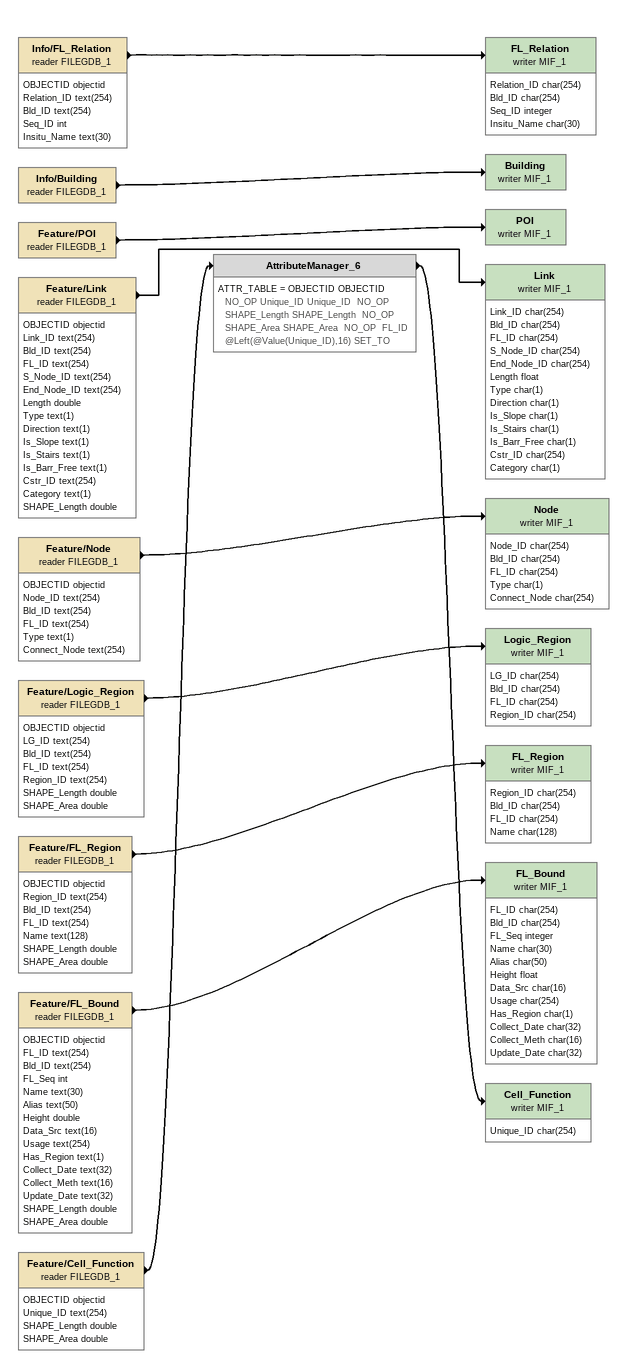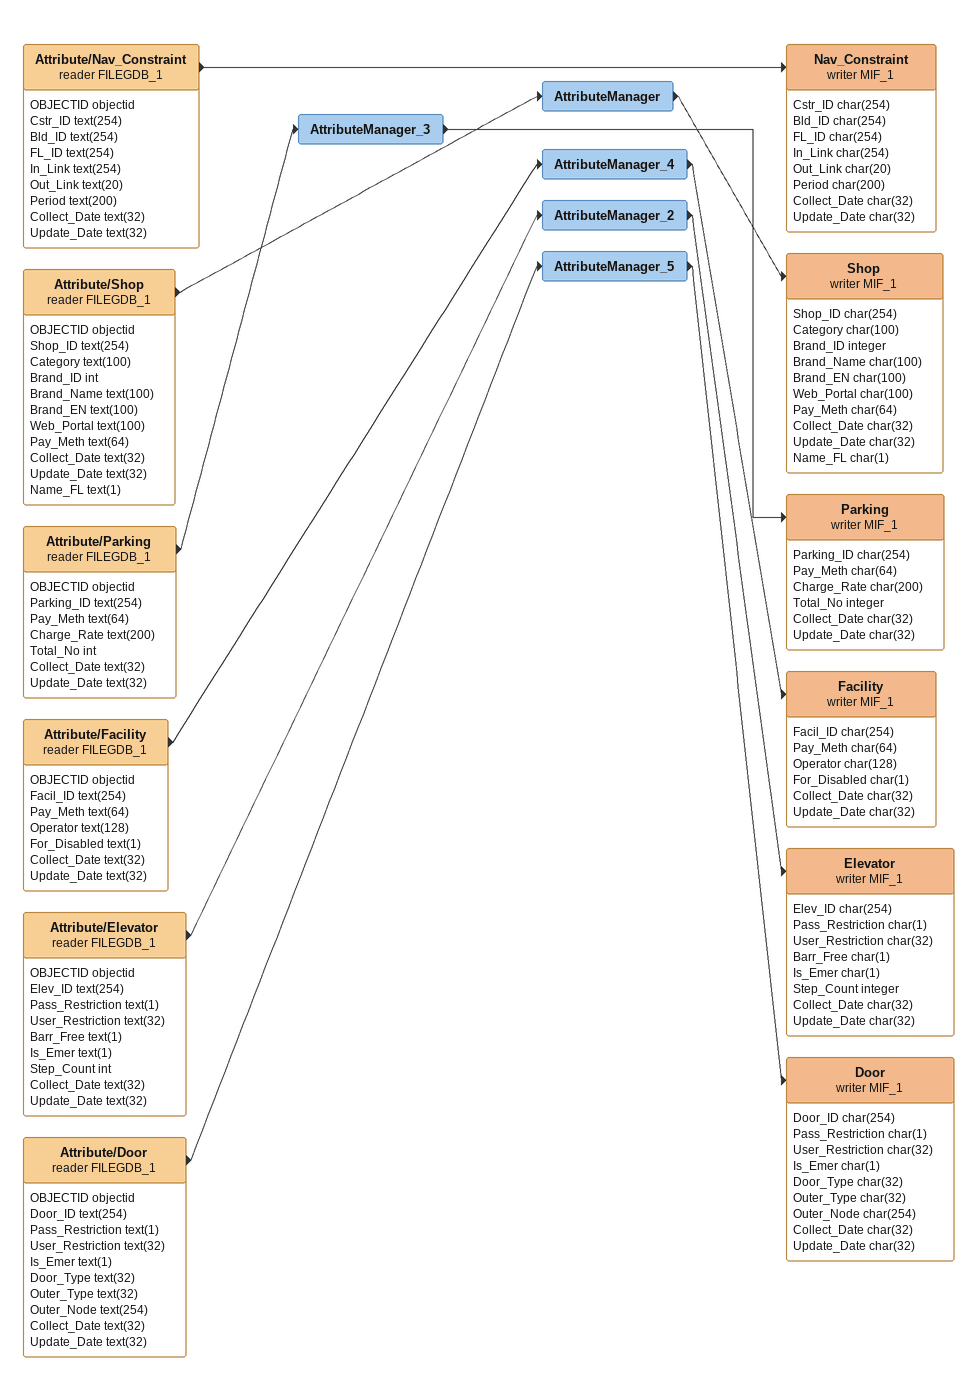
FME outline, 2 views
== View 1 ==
Info/FL_Relation (reader FILEGDB_1)
    attributes: OBJECTID objectid, Relation_ID text(254), Bld_ID text(254), Seq_ID int, Insitu_Name text(30)
    -> FL_Relation (writer MIF_1)
FL_Relation (writer MIF_1)
    attributes: Relation_ID char(254), Bld_ID char(254), Seq_ID integer, Insitu_Name char(30)
Info/Building (reader FILEGDB_1)
    -> Building (writer MIF_1)
Building (writer MIF_1)
Feature/POI (reader FILEGDB_1)
    -> POI (writer MIF_1)
POI (writer MIF_1)
Feature/Link (reader FILEGDB_1)
    attributes: OBJECTID objectid, Link_ID text(254), Bld_ID text(254), FL_ID text(254), S_Node_ID text(254), End_Node_ID text(254), Length double, Type text(1), Direction text(1), Is_Slope text(1), Is_Stairs text(1), Is_Barr_Free text(1), Cstr_ID text(254), Category text(1), SHAPE_Length double
    -> Link (writer MIF_1)
Link (writer MIF_1)
    attributes: Link_ID char(254), Bld_ID char(254), FL_ID char(254), S_Node_ID char(254), End_Node_ID char(254), Length float, Type char(1), Direction char(1), Is_Slope char(1), Is_Stairs char(1), Is_Barr_Free char(1), Cstr_ID char(254), Category char(1)
Feature/Node (reader FILEGDB_1)
    attributes: OBJECTID objectid, Node_ID text(254), Bld_ID text(254), FL_ID text(254), Type text(1), Connect_Node text(254)
    -> Node (writer MIF_1)
Node (writer MIF_1)
    attributes: Node_ID char(254), Bld_ID char(254), FL_ID char(254), Type char(1), Connect_Node char(254)
Feature/Logic_Region (reader FILEGDB_1)
    attributes: OBJECTID objectid, LG_ID text(254), Bld_ID text(254), FL_ID text(254), Region_ID text(254), SHAPE_Length double, SHAPE_Area double
    -> Logic_Region (writer MIF_1)
Logic_Region (writer MIF_1)
    attributes: LG_ID char(254), Bld_ID char(254), FL_ID char(254), Region_ID char(254)
Feature/FL_Region (reader FILEGDB_1)
    attributes: OBJECTID objectid, Region_ID text(254), Bld_ID text(254), FL_ID text(254), Name text(128), SHAPE_Length double, SHAPE_Area double
    -> FL_Region (writer MIF_1)
FL_Region (writer MIF_1)
    attributes: Region_ID char(254), Bld_ID char(254), FL_ID char(254), Name char(128)
Feature/FL_Bound (reader FILEGDB_1)
    attributes: OBJECTID objectid, FL_ID text(254), Bld_ID text(254), FL_Seq int, Name text(30), Alias text(50), Height double, Data_Src text(16), Usage text(254), Has_Region text(1), Collect_Date text(32), Collect_Meth text(16), Update_Date text(32), SHAPE_Length double, SHAPE_Area double
    -> FL_Bound (writer MIF_1)
FL_Bound (writer MIF_1)
    attributes: FL_ID char(254), Bld_ID char(254), FL_Seq integer, Name char(30), Alias char(50), Height float, Data_Src char(16), Usage char(254), Has_Region char(1), Collect_Date char(32), Collect_Meth char(16), Update_Date char(32)
Feature/Cell_Function (reader FILEGDB_1)
    attributes: OBJECTID objectid, Unique_ID text(254), SHAPE_Length double, SHAPE_Area double
    -> AttributeManager_6
AttributeManager_6
    ATTR_TABLE = OBJECTID OBJECTID  NO_OP Unique_ID Unique_ID  NO_OP SHAPE_Length SHAPE_Length  NO_OP SHAPE_Area SHAPE_Area  NO_OP  FL_ID @Left(@Value(Unique_ID),16) SET_TO
    -> Cell_Function (writer MIF_1)
Cell_Function (writer MIF_1)
    attributes: Unique_ID char(254)

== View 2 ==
Attribute/Nav_Constraint (reader FILEGDB_1)
    attributes: OBJECTID objectid, Cstr_ID text(254), Bld_ID text(254), FL_ID text(254), In_Link text(254), Out_Link text(20), Period text(200), Collect_Date text(32), Update_Date text(32)
    -> Nav_Constraint (writer MIF_1)
Nav_Constraint (writer MIF_1)
    attributes: Cstr_ID char(254), Bld_ID char(254), FL_ID char(254), In_Link char(254), Out_Link char(20), Period char(200), Collect_Date char(32), Update_Date char(32)
Attribute/Shop (reader FILEGDB_1)
    attributes: OBJECTID objectid, Shop_ID text(254), Category text(100), Brand_ID int, Brand_Name text(100), Brand_EN text(100), Web_Portal text(100), Pay_Meth text(64), Collect_Date text(32), Update_Date text(32), Name_FL text(1)
    -> AttributeManager
AttributeManager
    -> Shop (writer MIF_1)
Shop (writer MIF_1)
    attributes: Shop_ID char(254), Category char(100), Brand_ID integer, Brand_Name char(100), Brand_EN char(100), Web_Portal char(100), Pay_Meth char(64), Collect_Date char(32), Update_Date char(32), Name_FL char(1)
Attribute/Parking (reader FILEGDB_1)
    attributes: OBJECTID objectid, Parking_ID text(254), Pay_Meth text(64), Charge_Rate text(200), Total_No int, Collect_Date text(32), Update_Date text(32)
    -> AttributeManager_3
AttributeManager_3
    -> Parking (writer MIF_1)
Parking (writer MIF_1)
    attributes: Parking_ID char(254), Pay_Meth char(64), Charge_Rate char(200), Total_No integer, Collect_Date char(32), Update_Date char(32)
Attribute/Facility (reader FILEGDB_1)
    attributes: OBJECTID objectid, Facil_ID text(254), Pay_Meth text(64), Operator text(128), For_Disabled text(1), Collect_Date text(32), Update_Date text(32)
    -> AttributeManager_4
AttributeManager_4
    -> Facility (writer MIF_1)
Facility (writer MIF_1)
    attributes: Facil_ID char(254), Pay_Meth char(64), Operator char(128), For_Disabled char(1), Collect_Date char(32), Update_Date char(32)
Attribute/Elevator (reader FILEGDB_1)
    attributes: OBJECTID objectid, Elev_ID text(254), Pass_Restriction text(1), User_Restriction text(32), Barr_Free text(1), Is_Emer text(1), Step_Count int, Collect_Date text(32), Update_Date text(32)
    -> AttributeManager_2
AttributeManager_2
    -> Elevator (writer MIF_1)
Elevator (writer MIF_1)
    attributes: Elev_ID char(254), Pass_Restriction char(1), User_Restriction char(32), Barr_Free char(1), Is_Emer char(1), Step_Count integer, Collect_Date char(32), Update_Date char(32)
Attribute/Door (reader FILEGDB_1)
    attributes: OBJECTID objectid, Door_ID text(254), Pass_Restriction text(1), User_Restriction text(32), Is_Emer text(1), Door_Type text(32), Outer_Type text(32), Outer_Node text(254), Collect_Date text(32), Update_Date text(32)
    -> AttributeManager_5
AttributeManager_5
    -> Door (writer MIF_1)
Door (writer MIF_1)
    attributes: Door_ID char(254), Pass_Restriction char(1), User_Restriction char(32), Is_Emer char(1), Door_Type char(32), Outer_Type char(32), Outer_Node char(254), Collect_Date char(32), Update_Date char(32)
